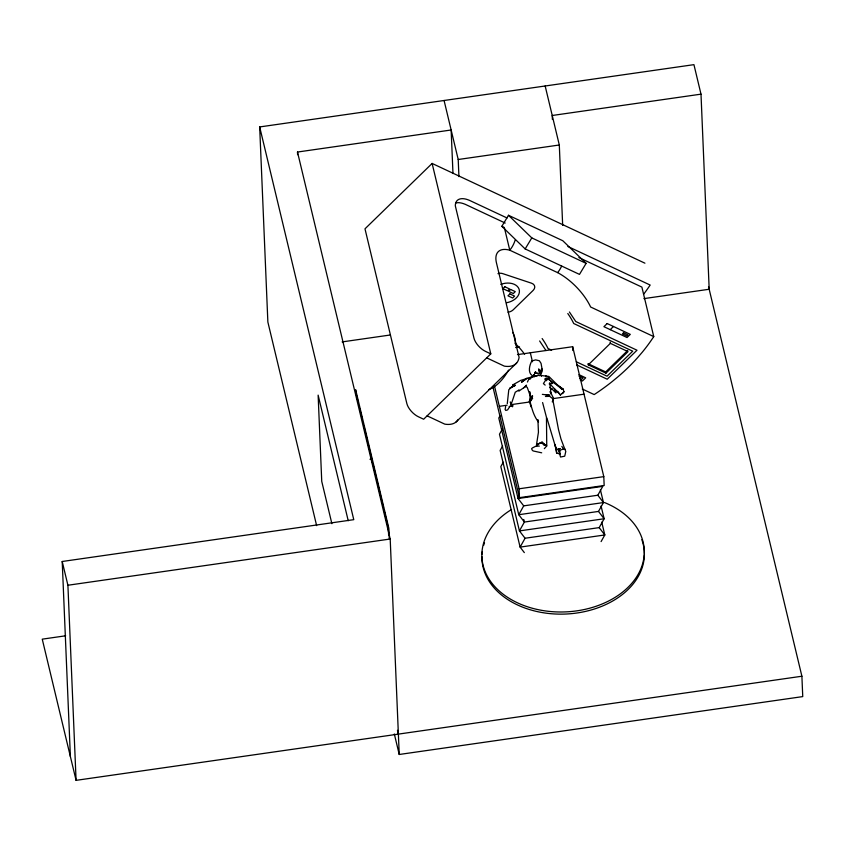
<?xml version="1.0" encoding="UTF-8"?>
<svg xmlns="http://www.w3.org/2000/svg" width="845" height="845" viewBox="0 0 845 845"><rect width="100%" height="100%" fill="white"/><g stroke="black" fill="none" stroke-linecap="round" stroke-linejoin="round"><path stroke-width="1.27" d="M534.051 377.028L534.125 374.578L533.565 376.374L537.927 375.486L526.551 378.317L521.555 382.236L526.889 378.539L520.71 380.408L512.661 384.982L514.404 384.454M507.275 403.699L508.796 389.703L514.214 384.961M534.272 374.61L534.008 376.257C527.238 374.536 529.223 365.536 531.811 360.952L535.656 359.896L539.342 360.73L541.053 363.35L542.363 370.744L540.958 374.124M531.125 406.952L529.392 401.481L530.333 395.703L529.583 391.573L530.607 396.58M534.125 374.578L533.977 376.405M511.838 402.431L515.26 392.217L519.094 389.904L518.851 391.098L525.601 386.524L526.488 385.14L523.731 387.823M552.271 401.914L553.559 398.301L550.127 391.552L550.929 393.897M530.026 402.421L532.603 395.967L530.216 401.185L532.625 398.407M527.449 382.035L528.991 378.592L532.181 376.669L529.815 379.352M529.392 401.481L532.033 395.872M505.68 406.487L505.109 409.508L505.828 410.438L507.644 409.867L509.957 406.318M500.029 415.814L498.793 418.032L518.069 498.518L523.71 505.859L597.816 495.233L602.77 486.371L518.069 498.518L519.316 496.311M502.564 428.69L499.469 434.224L518.756 514.721L524.386 522.052L598.503 511.426L603.457 502.564L600.394 489.794M502.627 445.991L500.145 450.417L519.432 530.913L525.062 538.244L599.179 527.618L604.133 518.756L601.07 505.986M503.303 462.183L500.821 466.609L520.108 547.106L524.333 552.609M523.71 505.859L518.756 514.721L603.457 502.564L597.816 495.233M525.062 538.244L520.108 547.106L604.809 534.959L601.746 522.178M601.091 541.592L604.809 534.959L599.179 527.618M501.845 226.323L508.489 215.285L562.812 240.74L586.124 263.355L579.48 274.393L525.157 248.937L501.845 226.323L504.211 227.432M525.157 248.937L531.801 237.899L508.489 215.285M544.338 448.663L546.747 445.938L546.462 417.314L542.606 402.569M536.3 446.371L539.099 443.509M644.925 263.186L432.122 163.444L364.987 228.826L406.846 403.54A12.495 5.915 45.8 0 0 418.412 416.775L423.651 419.226L490.787 353.854L455.318 205.831A24.748 11.724 45.8 0 1 471.288 201.216L507.063 217.978M456.046 421.993L516.644 362.98M610.227 329.656L613.481 326.487M610.375 343.355L628.057 351.636L605.96 373.152L588.289 364.86L610.375 343.355L610.09 342.14M605.96 373.152L605.675 371.937L627.761 350.432M560.372 395.059L563.847 391.795L563.256 389.154L557.193 384.94L561.059 388.478M515.355 385.373L509.936 388.045L515.429 385.288M537.568 444.343L542.078 442.125L545.881 445.484L541.127 442.484L536.501 444.734L538.445 432.207L537.916 419.785L538.476 422.014C533.818 416.131 532.149 409.392 530.248 402.378M551.468 382.162L552.334 383.567L549.335 379.004L547 379.225L548.151 379.511L546.208 378.011L544.729 379.067L546.419 380.715M509.155 406.572L511.943 405.864L510.655 404.248L512.535 406.815L512.936 405.505M549.239 384.021L550.982 384.031M316.632 525.622L267.865 322.04L259.679 126.94L693.935 64.653L701.001 94.154L709.187 289.254L643.932 298.612M297.598 154.677L297.493 152.037L451.145 129.993L452.973 173.5M701.001 94.154L552.229 115.49L552.398 119.451M458.93 176.637L458.212 159.504L559.305 145.002L545.162 85.989M342.13 341.908L390.305 334.99M515.64 347.538L519.527 346.978M517.478 354.615L572.667 346.703L603.795 476.633L604.164 485.505L519.464 497.652L492.931 386.915M499.342 406.329L507.042 405.22M512.176 404.491L530.142 401.914M553.243 398.597L584.043 394.182M369.973 459.268L372.244 458.941L372.402 462.87M519.464 497.652L519.094 488.79L603.795 476.633M70.388 756.592L62.213 561.492L353.77 519.664L259.679 126.94M708.564 286.687L801.894 676.232L76.082 780.347L67.906 585.247L390.2 539.015L297.493 152.037M65.646 635.799L42.25 639.158L76.082 780.347M394.319 733.978L399.231 754.479L802.75 696.597L801.894 676.232M537.177 373.289L534.558 373.448L535.688 371.737L534.536 373.015L539.828 373.395L541.455 376.226M545.447 396.463L549.736 396.358L552.757 398.745M539.311 446.118L536.195 446.023L532.625 447.818L531.674 448.547L532.001 449.815L533.089 450.934L541.687 452.814M549.335 379.004L545.553 380.292L543.419 383.609L545.162 385.109M561.914 389.355L548.859 376.437L537.832 375.138L539.649 375.698M545.986 394.858L549.799 395.291L542.342 394.361M525.601 386.524L527.227 387.295L530.533 396.675M555.017 444.639L556.644 452.994L559.918 454.103M561.344 388.531L563.235 389.344L550.539 380.651M567.882 246.487L650.164 285.05A245.451 169.158 -13.5 0 1 643.784 294.039M505.204 223.048L467.169 205.219A24.748 11.724 45.8 0 0 455.73 203.001M578.899 257.577L641.883 287.099L653.745 336.595A205.536 141.643 -13.5 0 1 642.073 352.45L637.669 357.572A205.536 141.643 -13.5 0 1 617.653 377.06L612.086 381.644A205.536 141.643 -13.5 0 1 594.183 394.583L582.279 389.006M531.801 237.899L586.124 263.355M653.745 336.595L590.655 307.02A41.458 19.636 45.8 0 0 557.605 272.618L509.778 250.204L504.507 228.203M605.675 371.937L588.004 363.656L588.289 364.86M551.574 350.179L548.035 348.52A41.458 19.636 45.8 0 0 542.131 338.539M576.353 361.797L607.048 376.173L632.725 351.171L573.713 323.519A41.458 19.636 45.8 0 0 567.808 313.537M576.596 364.871L607.217 379.215L636.993 350.221L575.762 321.522L569.403 311.985M578.952 374.662L585.68 377.821L582.437 380.979L580.188 379.933M578.888 376.014L583.05 377.968L581.751 379.236L579.67 378.254M490.787 353.854L485.548 351.404A12.495 5.915 45.8 0 1 473.982 338.169L432.122 163.444M486.678 357.857L504.338 366.138A40.243 19.065 45.8 0 0 519.094 357.372L496.459 262.879A30.864 14.618 45.8 0 1 509.778 250.204A16.678 9.147 -64.9 0 0 515.186 240.043M427.116 415.856L444.776 424.137A40.243 19.065 45.8 0 0 457.958 419.796M541.127 442.484L546.747 445.938M545.69 375.803L549.113 377.99L549.408 380.229M549.63 387.38L551.553 388.721M552.514 389.397L551.838 388.858L555.894 392.914L554.489 389.027M549.43 383.482L560.415 394.942L557.658 391.277M554.32 388.753L557.552 392.133M511.542 403.466L510.2 402.04L511.584 403.741M555.323 390.327L556.538 391.763M598.503 511.426L604.133 518.756L519.432 530.913L524.386 522.052L523.773 519.495M545.976 350.517L539.628 340.979M542.078 442.125L544.148 445.421M561.84 446.413L563.52 448.98M564.893 449.371L560.974 438.988L558.503 429.545L552.662 398.893M546.905 418.074L556.411 449.846L559.992 448.579L556.411 449.846L555.059 444.512M539.691 372.888L538.677 368.916L539.828 373.395M530.311 352.777L532.466 361.766M444.079 100.492L458.212 159.504M494.42 385.795L519.094 488.79M356.337 394.562L358.153 402.125M359.664 408.441L362.389 419.796M363.899 426.102L367.522 441.248M368.135 443.773L371.758 458.909M372.92 463.768L375.94 476.39M376.553 478.914L383.503 507.929M384.105 510.454L387.739 525.601M348.224 520.721L318.132 395.122L321.744 481.375L331.884 523.678M397.456 730.27L398.375 734.115M62.213 561.492L67.906 585.247M558.27 449.128L560.541 457.029L564.735 456.184L565.791 451.378L564.587 448.663L559.474 450.374L559.76 453.913L559.474 450.374L559.58 451.832M550.951 392.756L549.736 382.774M556.168 447.808L556.644 452.994M572.667 346.703L572.826 350.506M559.305 145.002L562.675 225.414M390.2 539.015L399.231 754.479M389.26 538.614L388.827 528.157L355.661 389.735L355.766 392.344M388.341 528.125L388.615 534.695M644.386 554.753A81.257 58.358 -2.4 0 1 562.252 614.135A81.257 58.358 -2.4 0 1 481.946 556.728M482.062 554.193A81.257 58.358 -2.4 0 1 482.337 551.648M483.689 545.3A81.257 58.358 -2.4 0 1 484.502 542.807M641.851 539.67A81.257 58.358 -2.4 0 1 644.386 553.486M604.481 502.532A81.257 58.358 -2.4 0 1 627.677 587.666A81.257 58.358 -2.4 0 1 506.683 596.75A81.257 58.358 -2.4 0 1 511.552 509.503M514.964 343.144A41.458 19.636 45.8 0 1 524.597 354.203M561.64 266.101A16.678 9.147 -64.9 0 1 557.605 272.618M497.958 273.664A5.83 4.024 -13.5 0 1 502.617 273.59L531.558 283.212A7.098 4.89 -13.5 0 1 533.163 290.374L513.242 309.777A7.182 4.954 -13.5 0 1 508.025 312.217M500.779 284.395A14.069 9.696 -13.5 0 1 519.094 289.222A14.069 9.696 -13.5 0 1 506.82 302.69M512.651 332.381A33.98 18.632 -64.9 0 1 515.619 344.781M508.521 370.152A33.98 18.632 -64.9 0 1 488.801 389.566M541.666 368.716L540.42 373.236L541.666 368.716M563.847 391.795L562.347 393.548L563.847 391.795M504.866 286.761L502.923 288.663L507.602 290.849L509.546 288.958L504.866 286.761M510.591 289.444L508.637 291.345L513.316 293.532L515.26 291.631L510.591 289.444M509.905 293.912L507.951 295.813L512.63 298L514.573 296.109L509.905 293.912M607.164 323.54L603.921 326.698L627.053 337.535L630.296 334.377L607.164 323.54M623.504 332.803L622.427 333.859L626.842 335.93L627.93 334.873L623.504 332.803"/></g></svg>
